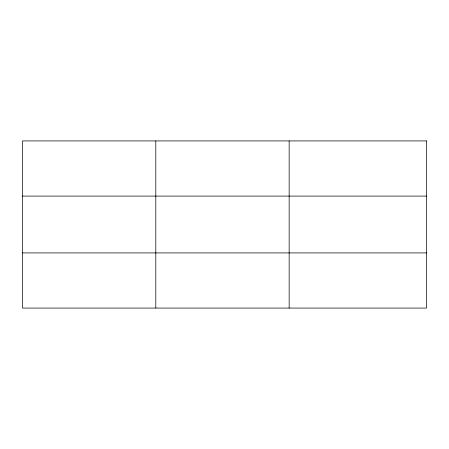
<?xml version="1.0" encoding="UTF-8"?>
<svg xmlns="http://www.w3.org/2000/svg" width="449" height="449" viewBox="0 0 449 449"><rect width="100%" height="100%" fill="white"/><g stroke="black" fill="none" stroke-linecap="round" stroke-linejoin="round"><path stroke-width="0.67" d="M155.803 308.076L155.803 140.924M289.156 308.076L289.156 140.924M22.45 196.084L426.55 196.084M22.45 252.916L426.55 252.916M426.55 140.924L426.55 308.076L22.45 308.076L22.45 140.924L426.55 140.924"/></g></svg>
